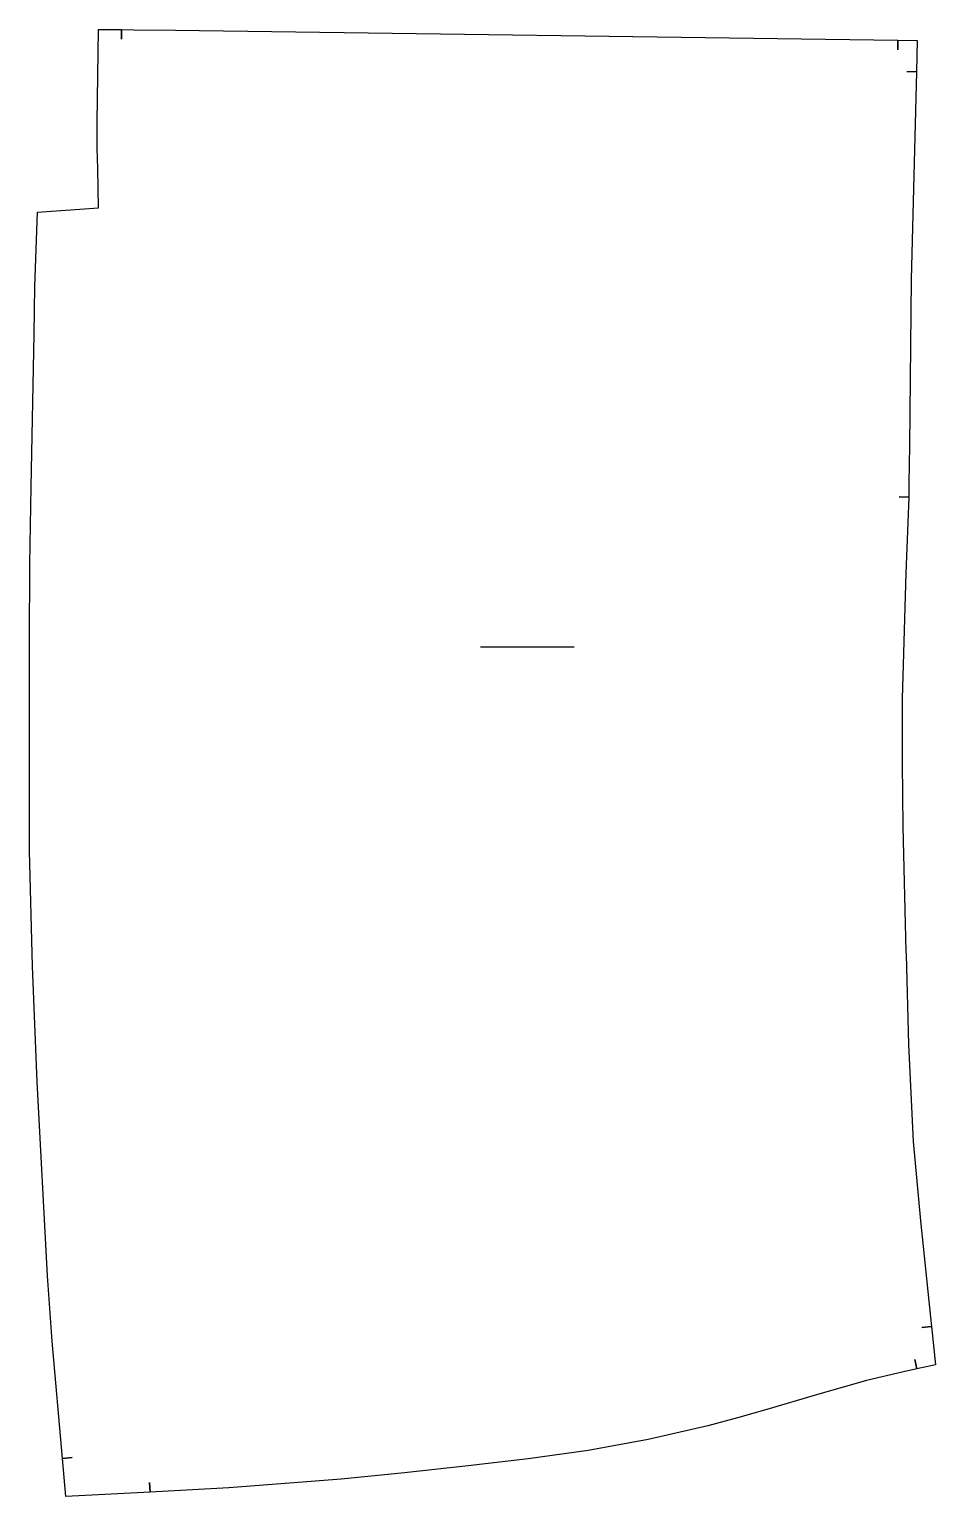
# Model space of a CAD drawing. Header units: inches. Extents: x 0 to 14.8, y 0 to 23.9.
import ezdxf

# ---------------------------------------------------------------- set-up
doc = ezdxf.new("R2010")
doc.units = ezdxf.units.IN

msp = doc.modelspace()

# ---------------------------------------------------------------- linework, layer by layer
at = {"layer": 'T001L001'}
for points in [[(14.761, 2.149), (14.633, 2.121), (14.456, 2.081), (14.421, 2.234), (14.456, 2.081), (14.237, 2.032), (13.633, 1.89), (12.818, 1.66), (12.01, 1.418), (11.532, 1.282), (11.053, 1.153), (10.079, 0.931), (9.101, 0.75), (8.124, 0.616), (7.145, 0.501), (6.112, 0.386), (5.079, 0.283), (4.164, 0.212), (3.249, 0.146), (1.966, 0.075), (1.957, 0.233), (1.966, 0.075), (0.593, 0), (0.538, 0.622), (0.695, 0.636), (0.538, 0.622), (0.37, 2.532), (0.294, 3.599), (0.125, 6.759), (0.05, 8.638), (0.002, 10.518), (0.002, 12.446), (0, 13.927), (0.01, 15.187), (0.027, 16.447), (0.078, 18.936), (0.092, 19.709), (0.131, 20.919), (1.128, 20.992), (1.115, 21.632), (1.105, 21.959), (1.105, 22.393), (1.128, 23.899), (1.503, 23.895), (1.501, 23.737), (1.503, 23.895), (1.703, 23.892), (2.379, 23.883), (14.147, 23.721), (14.145, 23.564), (14.147, 23.721), (14.459, 23.717), (14.447, 23.209), (14.289, 23.213), (14.447, 23.209), (14.364, 19.823), (14.333, 17.115), (14.326, 16.505), (14.324, 16.279), (14.167, 16.283), (14.324, 16.279), (14.276, 15.041), (14.214, 12.997), (14.213, 11.954), (14.225, 10.911), (14.277, 8.88), (14.279, 8.831), (14.321, 7.363), (14.396, 5.786), (14.512, 4.491), (14.678, 2.923), (14.694, 2.771), (14.538, 2.754), (14.694, 2.771), (14.761, 2.149)], [(7.346, 13.841), (8.871, 13.841)]]:
    msp.add_lwpolyline(points, dxfattribs=at)

doc.saveas('drawing.dxf')
